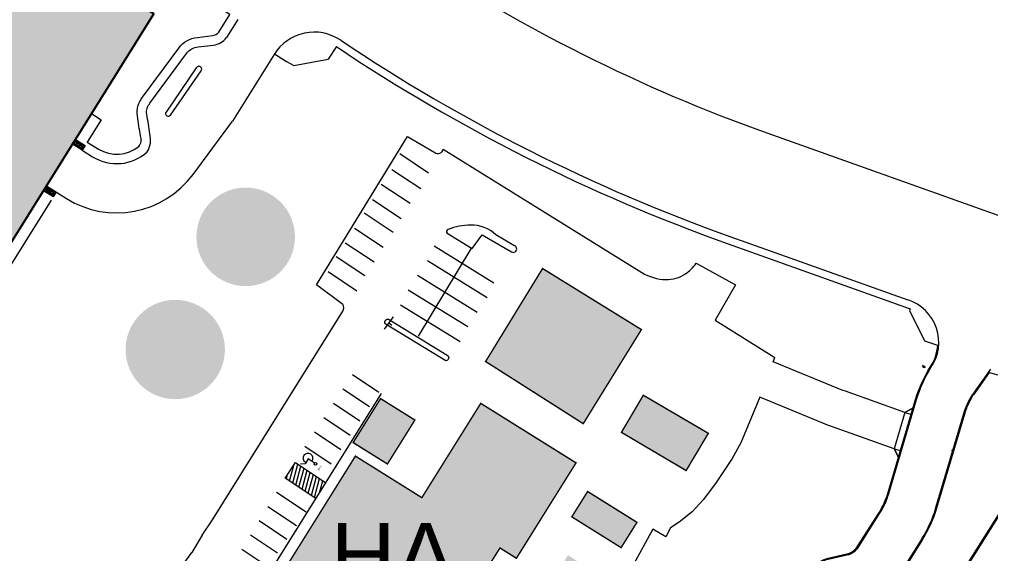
# Model space of a CAD drawing. Header units: feet. Extents: x 6763715 to 6770513, y 1886699 to 1891873.
# Drawn here: x 6765794 to 6766306, y 1890657 to 1890939 of the extents above; entities that cross this region are included whole.
import ezdxf

# ---------------------------------------------------------------- set-up
doc = ezdxf.new("R2010")
doc.units = ezdxf.units.FT
doc.header["$LTSCALE"] = 48
doc.header["$MEASUREMENT"] = 0
doc.linetypes.add('PHANTOM2', pattern=[1.25, 0.625, -0.125, 0.125, -0.125, 0.125, -0.125])
doc.layers.get('0').update_dxf_attribs({"lineweight": 0})
for name, color, linetype in [('C-BLDG', 7, 'Continuous'), ('L-Curb-Back-Prop', 5, 'Continuous'), ('L-Curb-Prop', 5, 'Continuous'), ('L-Lite-Prop', 2, 'Continuous'), ('L-Sign-Reg', 2, 'Continuous')]:
    doc.layers.add(name, color=color, linetype=linetype)
for name, color, linetype, lineweight in [('C-BLDG-HTCH', 253, 'Continuous', 0), ('C-BLDG-IDEN', 7, 'Continuous', 50), ('C-PKNG-STRP', 3, 'Continuous', 0), ('C-PROP', 7, 'PHANTOM2', 0), ('C-ROAD', 5, 'Continuous', 0), ('Crosswalk_Stripping', 3, 'Continuous', 0), ('Handicap signs', 5, 'Continuous', 0), ('L-SITE-WALK', 6, 'Continuous', 0)]:
    doc.layers.add(name, color=color, linetype=linetype, lineweight=lineweight)
doc.layers.get('L-Lite-Prop').off()
doc.styles.add('Campus_Base_Map_NEW$0$Site Plan$0$ARIAL3', font='arial.ttf', dxfattribs={"height": 100})
doc.styles.add('Campus_Base_Map_NEW$0$STANDARD', font='arial.ttf', dxfattribs={"height": 3.8})

# ---------------------------------------------------------------- blocks, each defined once
blk = doc.blocks.new('Campus_Base_Map_NEW$0$HANDI')
at = {"layer": 'Handicap signs', "lineweight": 0}
for p, q in [((0, 0.07912658333467937), (0, 0)), ((0, 0), (0.0625, 0)), ((0.0625, 0), (0.09407491666691688, -0.03864783333240968))]:
    blk.add_line(p, q, dxfattribs=at)
blk.add_circle((0, 0.09412658333409732), 0.015, dxfattribs=at)
blk.add_arc((-0.006249999996119489, -0.006249999999757468), 0.05412658333333333, 90, 0, dxfattribs=at)
blk = doc.blocks.new('Campus_Base_Map_NEW$0$S1')
for points in [[(-0.08333333333333337, 0), (0.08333333333333333, 0)], [(0, 0), (0, -0.04166666666666666)]]:
    blk.add_lwpolyline(points)
blk = doc.blocks.new('Lite1')
blk.add_line((-1.341104507446289e-07, -36.00000005215406), (-9.685754776000977e-08, -12.0000000372529))
blk.add_lwpolyline([(33.99999982863665, -104.0000000968575), (33.99999983608723, -36.00000008195639), (-34.00000017136335, -36.00000008195639), (-34.00000017136335, -104.0000000745058)], close=True)
blk.add_circle((-7.450580596923828e-09, 2.235174179077148e-08), 12)
at = {"layer": 'Defpoints'}
blk.add_circle((-0.01750877499580383, -56.99999728053808), 3, dxfattribs=at)
blk = doc.blocks.new('RegSign')
blk.add_line((-12.00000002980232, -3), (11.99999995529652, -3))
blk.add_circle((-7.450580596923828e-09, 7.450580596923828e-09), 3)

msp = doc.modelspace()

# ---------------------------------------------------------------- hatches: boundary and pattern name
at = {"layer": 'C-BLDG-HTCH'}
for points in [[(6765864.472302266, 1890941.722889546), (6765590.97679227, 1891112.621851855), (6765458.496976286, 1890900.609828219), (6765731.992486278, 1890729.710865909)], [(6766069.503193609, 1890807.440182018), (6766121.635023393, 1890775.216567658), (6766090.956893818, 1890725.58504553), (6766039.449548097, 1890758.38271459)], [(6766111.104689896, 1890721.002468045), (6766145.237040333, 1890700.86211471), (6766156.947309733, 1890720.508829132), (6766122.652935204, 1890740.573562416)]]:
    msp.add_hatch(color=256, dxfattribs=at).paths.add_polyline_path(points)
h = msp.add_hatch(color=256, dxfattribs=at)
edge = h.paths.add_edge_path()
edge.add_arc((6765875.721887812, 1890764.704399419), 26.19912348822431, 0, 360)
edge = h.paths.add_edge_path()
edge.add_arc((6765912.864437526, 1890824.145796525), 25.99999991309883, 0, 360)
h = msp.add_hatch(color=256, dxfattribs=at)
h.paths.add_polyline_path([(6765923.280488579, 1890632.489966301), (6765999.88749993, 1890584.620592766), (6766047.006154512, 1890660.026202647), (6766055.698647493, 1890654.59453019), (6766087.14052384, 1890704.912050562), (6766036.894225651, 1890736.309422341), (6766005.805628832, 1890686.557267363), (6765970.752422669, 1890708.460941582)])
h.paths.add_polyline_path([(6766059.727983911, 1890640.284937322), (6766097.312909873, 1890616.789002614), (6766110.643361259, 1890638.735057497), (6766082.910806195, 1890656.155559261), (6766074.920997147, 1890643.369191958), (6766065.380456062, 1890649.330783682)])
h.paths.add_polyline_path([(6765969.555350887, 1890715.622460931), (6765987.647043603, 1890704.317516627), (6766002.131503494, 1890727.497497922), (6765984.039810778, 1890738.802442226)])
h.paths.add_polyline_path([(6766065.646440115, 1890630.885647992), (6766047.629185129, 1890602.052012723), (6766066.286243245, 1890590.393788911), (6766084.303498229, 1890619.227424179)], flags=17)
h.paths.add_polyline_path([(6766046.676058782, 1890600.526691718), (6766028.658803798, 1890571.69305645), (6766047.315861912, 1890560.034832636), (6766065.333116896, 1890588.868467906)])
h.paths.add_polyline_path([(6766110.928905592, 1890660.17641765), (6766084.921816031, 1890676.434554724), (6766093.276712627, 1890689.799342036), (6766119.28380219, 1890673.541204962)])
at = {"layer": 'Crosswalk_Stripping'}
h = msp.add_hatch(dxfattribs=at)
h.set_pattern_fill('ANSI31', color=256, scale=15, angle=30, style=0)
h.set_pattern_definition([(74.99999999999999, (-8.731149137020111e-11, 0), (-1.811110924292002, 0.4852857095672263), [])])
h.paths.add_polyline_path([(6765939.225685135, 1890705.020744153), (6765933.774800846, 1890696.907348499), (6765949.950902326, 1890686.158842708), (6765955.125477368, 1890694.436275468)])

# ---------------------------------------------------------------- linework, layer by layer
at = {"layer": 'C-BLDG', "const_width": 0.75, "elevation": 1.078313909518014e-09}
msp.add_lwpolyline([(6765864.472302266, 1890941.722889546), (6765590.97679227, 1891112.621851855), (6765458.496976286, 1890900.609828219), (6765731.992486278, 1890729.710865909)], close=True, dxfattribs=at)
at = {"layer": 'C-BLDG', "elevation": 1.157667545448348e-09}
msp.add_lwpolyline([(6765864.472302265, 1890941.722889547), (6765590.97679227, 1891112.621851855), (6765458.496976285, 1890900.609828219), (6765731.992486277, 1890729.710865909)], close=True, dxfattribs=at)
at = {"layer": 'C-BLDG', "const_width": 0.75}
for points in [[(6766069.503193609, 1890807.440182018), (6766121.635023393, 1890775.216567658), (6766090.956893818, 1890725.58504553), (6766039.449548097, 1890758.38271459)], [(6765969.555350887, 1890715.622460931), (6765987.647043603, 1890704.317516627), (6766002.131503494, 1890727.497497922), (6765984.039810778, 1890738.802442226)], [(6765923.280488579, 1890632.489966301), (6765999.88749993, 1890584.620592766), (6766047.006154512, 1890660.026202647), (6766055.698647493, 1890654.59453019), (6766087.14052384, 1890704.912050562), (6766036.894225651, 1890736.309422341), (6766005.805628832, 1890686.557267363), (6765970.752422669, 1890708.460941582)], [(6766110.928905592, 1890660.17641765), (6766084.921816031, 1890676.434554724), (6766093.276712627, 1890689.799342036), (6766119.28380219, 1890673.541204962)]]:
    msp.add_lwpolyline(points, close=True, dxfattribs=at)
msp.add_lwpolyline([(6766111.104689896, 1890721.002468045), (6766145.237040333, 1890700.86211471), (6766156.947309733, 1890720.508829132), (6766122.652935204, 1890740.573562416), (6766111.104689896, 1890721.002468045)], dxfattribs=at)
at = {"layer": 'C-PKNG-STRP'}
for p, q in [((6765826.637130445, 1890869.851478309, 1.078313909518014e-09), (6765821.548841886, 1890873.030993887, 1.078313909518014e-09)), ((6765823.138599677, 1890875.575138171, 1.078313909518014e-09), (6765828.226888234, 1890872.395622594, 1.078313909518014e-09)), ((6765828.226888234, 1890872.395622594, 1.078313909518014e-09), (6765826.637130445, 1890869.851478309, 1.078313909518014e-09)), ((6765811.269471789, 1890845.258083569, 1.078313909518014e-09), (6765806.181183232, 1890848.437599146, 1.078313909518014e-09)), ((6765812.859229583, 1890847.802227851, 1.078313909518014e-09), (6765811.269471789, 1890845.258083569, 1.078313909518014e-09))]:
    msp.add_line(p, q, dxfattribs=at)
for points in [[(6765994.159282323, 1890868.05968364), (6766009.387143214, 1890857.980961806)], [(6765989.964738505, 1890859.659109621), (6766005.192599393, 1890849.580387789)], [(6765984.395818543, 1890851.933020419), (6765999.623679429, 1890841.854298585)], [(6765979.691339058, 1890843.823261427), (6765994.919199949, 1890833.744539593)], [(6765975.466725238, 1890836.781471701), (6765990.694586128, 1890826.702749867)], [(6765970.206439563, 1890828.760112656), (6765985.434300453, 1890818.681390821)], [(6765965.342074415, 1890821.049615305), (6765980.569935307, 1890810.970893472)], [(6766004.045469196, 1890771.70718389), (6766031.7755662, 1890817.786894548)], [(6766012.305435196, 1890819.370018653), (6766043.801654071, 1890799.927036219)], [(6765960.568336623, 1890813.794273461), (6765975.796197513, 1890803.715551627)], [(6766008.852407092, 1890811.590054319), (6766040.348625966, 1890792.147071888)], [(6765956.364883177, 1890805.796302194), (6765971.592744067, 1890795.717580362)], [(6766003.484788507, 1890803.868419932), (6766034.981007382, 1890784.425437499)], [(6765998.618195956, 1890796.25857327), (6766030.114414824, 1890776.815590839)], [(6765994.564604834, 1890788.314268461), (6766026.060823706, 1890768.871286028)], [(6765969.233878196, 1890751.488395608), (6765983.1333235, 1890742.23555498)], [(6765964.207656043, 1890743.938098064), (6765978.107101349, 1890734.685257434)], [(6765959.181433892, 1890736.387800519), (6765973.080879197, 1890727.134959889)], [(6765954.155211741, 1890728.837502973), (6765968.054657044, 1890719.584662344)], [(6765949.128989587, 1890721.287205428), (6765963.028434896, 1890712.034364798)], [(6765944.102767438, 1890713.736907884), (6765958.002212744, 1890704.484067255)], [(6765949.950902328, 1890686.158842709), (6765933.774800843, 1890696.907348498), (6765939.225685135, 1890705.020744153), (6765955.125477363, 1890694.43627547)], [(6765929.175354362, 1890689.412489072), (6765944.718481284, 1890679.065451966)], [(6765924.575907876, 1890681.917629647), (6765939.692003069, 1890671.854866947)], [(6765919.97646139, 1890674.422770222), (6765934.665524853, 1890664.644281928)], [(6765915.377014907, 1890666.927910798), (6765929.63904664, 1890657.433696908)], [(6765910.777568426, 1890659.433051371), (6765924.612568424, 1890650.223111889)]]:
    msp.add_lwpolyline(points, dxfattribs=at)
at = {"layer": 'C-PKNG-STRP', "extrusion": (0, 0, -1)}
for centre, major_axis, ratio, start_param, end_param in [((6765821.917853148, 1890873.095204659, 1.078313909518014e-09), (-0.03500178570422145, 0.03500178570422145), 0.9999999859520626, 0.5585053682837853, 6.841690675463371), ((6765822.138652841, 1890873.448558032, 1.078313909518014e-09), (-0.03500178597677491, 0.03500178597677489), 0.9999999876526626, 0.5585053675195407, 6.841690674699127), ((6765822.271206518, 1890872.874404967, 1.078313909518014e-09), (0.03500178607568039, 0.03500178607568039), 0.9999999647269208, -1.01229098067583, 5.270894326503757), ((6765822.359452534, 1890873.801911406, 1.078313909518014e-09), (-0.0350017858486034, 0.0350017858486034), 0.9999999907440102, 0.5585053844626789, 6.841690691642265), ((6765822.492006213, 1890873.22775834, 1.078313909518014e-09), (-0.03500178597677491, 0.03500178597677489), 0.9999999876526626, 0.5585053675195407, 6.841690674699127), ((6765822.580252226, 1890874.155264779, 1.078313909518014e-09), (0.03500178597060854, 0.03500178597060855), 0.9999999696726266, -1.012290978453244, 5.270894328726342), ((6765822.624559889, 1890872.653605276, 1.078313909518014e-09), (-0.03500178590873816, 0.03500178590873816), 0.9999999925983686, 0.5585053652969553, 6.841690672476542), ((6765822.712805906, 1890873.581111713, 1.078313909518014e-09), (0.03500178597060854, 0.03500178597060855), 0.9999999696726266, -1.012290978453244, 5.270894328726342), ((6765822.80105192, 1890874.508618151, 1.078313909518014e-09), (-0.03500178583798199, 0.03500178583798198), 0.9999999910001878, 0.5585053649570819, 6.841690672136668), ((6765822.845359583, 1890873.006958648, 1.078313909518014e-09), (-0.03500178577225816, 0.03500178577225816), 0.9999999810063562, 0.5585053705063708, 6.841690677685957), ((6765822.9336056, 1890873.934465085, 1.078313909518014e-09), (-0.03500178597677491, 0.03500178597677489), 0.9999999876526626, 0.5585053675195407, 6.841690674699127), ((6765822.977913262, 1890872.432805581, 1.078313909518014e-09), (-0.03500178590873816, 0.03500178590873816), 0.9999999925983686, 0.5585053652969553, 6.841690672476542), ((6765823.021851614, 1890874.861971524, 1.078313909518014e-09), (0.03500178607568039, 0.03500178607568039), 0.9999999647269208, -1.01229098067583, 5.270894326503757), ((6765823.066159279, 1890873.360312021, 1.078313909518014e-09), (0.03500178597060854, 0.03500178597060855), 0.9999999696726266, -1.012290978453244, 5.270894328726342), ((6765823.15440529, 1890874.287818459, 1.078313909518014e-09), (-0.03500178563346525, 0.03500178563346525), 0.9999999843538815, 0.5585053679439121, 6.841690675123498), ((6765823.198712954, 1890872.786158955, 1.078313909518014e-09), (0.03500178597060854, 0.03500178597060855), 0.9999999696726266, -1.012290978453244, 5.270894328726342), ((6765823.242651306, 1890875.215324897, 1.078313909518014e-09), (-0.03500178597677491, 0.03500178597677489), 0.9999999876526626, 0.5585053675195407, 6.841690674699127), ((6765823.28695897, 1890873.713665393, 1.078313909518014e-09), (-0.03500178597677491, 0.03500178597677489), 0.9999999876526626, 0.5585053675195407, 6.841690674699127), ((6765823.331266636, 1890872.212005888, 1.078313909518014e-09), (-0.03500178570422145, 0.03500178570422145), 0.9999999859520626, 0.5585053682837853, 6.841690675463371), ((6765823.375204986, 1890874.64117183, 1.078313909518014e-09), (-0.03500178590873816, 0.03500178590873816), 0.9999999925983686, 0.5585053652969553, 6.841690672476542), ((6765823.41951265, 1890873.139512326, 1.078313909518014e-09), (-0.03500178597677491, 0.03500178597677489), 0.9999999876526626, 0.5585053675195407, 6.841690674699127), ((6765823.507758666, 1890874.067018765, 1.078313909518014e-09), (0.03500178594898498, 0.03500178594898498), 0.9999999663251012, -1.012290981015703, 5.270894326163884), ((6765823.55206633, 1890872.56535926, 1.078313909518014e-09), (-0.03500178597677491, 0.03500178597677489), 0.9999999876526626, 0.5585053675195407, 6.841690674699127), ((6765823.596004678, 1890874.994525204, 1.078313909518014e-09), (-0.0350017858486034, 0.0350017858486034), 0.9999999907440102, 0.5585053844626789, 6.841690691642265), ((6765823.640312345, 1890873.4928657, 1.078313909518014e-09), (-0.03500178577225816, 0.03500178577225816), 0.9999999810063562, 0.5585053705063708, 6.841690677685957), ((6765823.684620009, 1890871.991206195, 1.078313909518014e-09), (0.03500178607568039, 0.03500178607568039), 0.9999999647269208, -1.01229098067583, 5.270894326503757), ((6765823.728558356, 1890874.420372138, 1.078313909518014e-09), (-0.03500178590873816, 0.03500178590873816), 0.9999999925983686, 0.5585053652969553, 6.841690672476542), ((6765823.77286602, 1890872.918712634, 1.078313909518014e-09), (-0.03500178577225816, 0.03500178577225816), 0.9999999810063562, 0.5585053705063708, 6.841690677685957), ((6765823.861112036, 1890873.846219073, 1.078313909518014e-09), (-0.03500178583798199, 0.03500178583798198), 0.9999999910001878, 0.5585053649570819, 6.841690672136668), ((6765823.9054197, 1890872.344559569, 1.078313909518014e-09), (-0.03500178597677491, 0.03500178597677489), 0.9999999876526626, 0.5585053675195407, 6.841690674699127), ((6765823.949358051, 1890874.77372551, 1.078313909518014e-09), (0.03500178597060854, 0.03500178597060855), 0.9999999696726266, -1.012290978453244, 5.270894328726342), ((6765823.993665716, 1890873.272066007, 1.078313909518014e-09), (0.03500178597060854, 0.03500178597060855), 0.9999999696726266, -1.012290978453244, 5.270894328726342), ((6765824.03797338, 1890871.770406503, 1.078313909518014e-09), (-0.03500178590873816, 0.03500178590873816), 0.9999999925983686, 0.5585053652969553, 6.841690672476542), ((6765824.081911732, 1890874.199572445, 1.078313909518014e-09), (-0.03500178570422145, 0.03500178570422145), 0.9999999859520626, 0.5585053682837853, 6.841690675463371), ((6765824.126219396, 1890872.697912941, 1.078313909518014e-09), (0.03500178597060854, 0.03500178597060855), 0.9999999696726266, -1.012290978453244, 5.270894328726342), ((6765824.214465408, 1890873.625419379, 1.078313909518014e-09), (-0.03500178583798199, 0.03500178583798198), 0.9999999910001878, 0.5585053649570819, 6.841690672136668), ((6765824.258773074, 1890872.123759875, 1.078313909518014e-09), (-0.03500178577225816, 0.03500178577225816), 0.9999999810063562, 0.5585053705063708, 6.841690677685957), ((6765824.302711423, 1890874.552925818, 1.078313909518014e-09), (0.03500178597060854, 0.03500178597060855), 0.9999999696726266, -1.012290978453244, 5.270894328726342), ((6765824.347019086, 1890873.051266313, 1.078313909518014e-09), (-0.03500178597677491, 0.03500178597677489), 0.9999999876526626, 0.5585053675195407, 6.841690674699127), ((6765824.391326752, 1890871.54960681, 1.078313909518014e-09), (-0.03500178590873816, 0.03500178590873816), 0.9999999925983686, 0.5585053652969553, 6.841690672476542), ((6765824.4352651, 1890873.978772753, 1.078313909518014e-09), (0.03500178607568039, 0.03500178607568039), 0.9999999647269208, -1.01229098067583, 5.270894326503757), ((6765824.479572766, 1890872.477113248, 1.078313909518014e-09), (-0.03500178597677491, 0.03500178597677489), 0.9999999876526626, 0.5585053675195407, 6.841690674699127), ((6765824.567818781, 1890873.404619687, 1.078313909518014e-09), (-0.03500178563346525, 0.03500178563346525), 0.9999999843538815, 0.5585053679439121, 6.841690675123498), ((6765824.612126445, 1890871.902960182, 1.078313909518014e-09), (0.03500178597060854, 0.03500178597060855), 0.9999999696726266, -1.012290978453244, 5.270894328726342), ((6765824.656064793, 1890874.332126125, 1.078313909518014e-09), (-0.03500178597677491, 0.03500178597677489), 0.9999999876526626, 0.5585053675195407, 6.841690674699127), ((6765824.700372458, 1890872.83046662, 1.078313909518014e-09), (-0.03500178597677491, 0.03500178597677489), 0.9999999876526626, 0.5585053675195407, 6.841690674699127), ((6765824.744680123, 1890871.328807117, 1.078313909518014e-09), (-0.03500178570422145, 0.03500178570422145), 0.9999999859520626, 0.5585053682837853, 6.841690675463371), ((6765824.788618473, 1890873.757973059, 1.078313909518014e-09), (-0.03500178590873816, 0.03500178590873816), 0.9999999925983686, 0.5585053652969553, 6.841690672476542), ((6765824.832926137, 1890872.256313555, 1.078313909518014e-09), (-0.03500178597677491, 0.03500178597677489), 0.9999999876526626, 0.5585053675195407, 6.841690674699127), ((6765824.921172151, 1890873.183819994, 1.078313909518014e-09), (0.03500178594898498, 0.03500178594898498), 0.9999999663251012, -1.012290981015703, 5.270894326163884), ((6765824.965479815, 1890871.68216049, 1.078313909518014e-09), (-0.03500178597677491, 0.03500178597677489), 0.9999999876526626, 0.5585053675195407, 6.841690674699127), ((6765825.009418167, 1890874.111326431, 1.078313909518014e-09), (-0.03500178577225816, 0.03500178577225816), 0.9999999810063562, 0.5585053705063708, 6.841690677685957), ((6765825.053725832, 1890872.609666928, 1.078313909518014e-09), (0.03500178597060854, 0.03500178597060855), 0.9999999696726266, -1.012290978453244, 5.270894328726342), ((6765825.098033496, 1890871.108007424, 1.078313909518014e-09), (0.03500178607568039, 0.03500178607568039), 0.9999999647269208, -1.01229098067583, 5.270894326503757), ((6765825.141971845, 1890873.537173366, 1.078313909518014e-09), (-0.03500178590873816, 0.03500178590873816), 0.9999999925983686, 0.5585053652969553, 6.841690672476542), ((6765825.186279511, 1890872.035513862, 1.078313909518014e-09), (-0.03500178577225816, 0.03500178577225816), 0.9999999810063562, 0.5585053705063708, 6.841690677685957), ((6765825.274525524, 1890872.963020302, 1.078313909518014e-09), (-0.03500178583798199, 0.03500178583798198), 0.9999999910001878, 0.5585053649570819, 6.841690672136668), ((6765825.318833189, 1890871.461360796, 1.078313909518014e-09), (-0.03500178597677491, 0.03500178597677489), 0.9999999876526626, 0.5585053675195407, 6.841690674699127), ((6765825.362771541, 1890873.890526738, 1.078313909518014e-09), (0.03500178597060854, 0.03500178597060855), 0.9999999696726266, -1.012290978453244, 5.270894328726342), ((6765825.407079203, 1890872.388867236, 1.078313909518014e-09), (0.03500178597060854, 0.03500178597060855), 0.9999999696726266, -1.012290978453244, 5.270894328726342), ((6765825.451386869, 1890870.887207731, 1.078313909518014e-09), (-0.03500178590873816, 0.03500178590873816), 0.9999999925983686, 0.5585053652969553, 6.841690672476542), ((6765825.495325219, 1890873.316373673, 1.078313909518014e-09), (-0.03500178570422145, 0.03500178570422145), 0.9999999859520626, 0.5585053682837853, 6.841690675463371), ((6765825.539632881, 1890871.81471417, 1.078313909518014e-09), (0.03500178597060854, 0.03500178597060855), 0.9999999696726266, -1.012290978453244, 5.270894328726342), ((6765825.627878897, 1890872.742220609, 1.078313909518014e-09), (-0.03500178583798199, 0.03500178583798198), 0.9999999910001878, 0.5585053649570819, 6.841690672136668), ((6765825.672186561, 1890871.240561104, 1.078313909518014e-09), (-0.03500178577225816, 0.03500178577225816), 0.9999999810063562, 0.5585053705063708, 6.841690677685957), ((6765825.716124911, 1890873.669727045, 1.078313909518014e-09), (0.03500178597060854, 0.03500178597060855), 0.9999999696726266, -1.012290978453244, 5.270894328726342), ((6765825.760432575, 1890872.168067542, 1.078313909518014e-09), (-0.03500178597677491, 0.03500178597677489), 0.9999999876526626, 0.5585053675195407, 6.841690674699127), ((6765825.804740239, 1890870.666408038, 1.078313909518014e-09), (-0.03500178590873816, 0.03500178590873816), 0.9999999925983686, 0.5585053652969553, 6.841690672476542), ((6765825.84867859, 1890873.095573981, 1.078313909518014e-09), (0.03500178607568039, 0.03500178607568039), 0.9999999647269208, -1.01229098067583, 5.270894326503757), ((6765825.892986254, 1890871.593914477, 1.078313909518014e-09), (-0.03500178597677491, 0.03500178597677489), 0.9999999876526626, 0.5585053675195407, 6.841690674699127), ((6765825.981232271, 1890872.521420915, 1.078313909518014e-09), (-0.03500178563346525, 0.03500178563346525), 0.9999999843538815, 0.5585053679439121, 6.841690675123498), ((6765826.025539935, 1890871.019761411, 1.078313909518014e-09), (0.03500178597060854, 0.03500178597060855), 0.9999999696726266, -1.012290978453244, 5.270894328726342), ((6765826.069478283, 1890873.448927353, 1.078313909518014e-09), (-0.03500178597677491, 0.03500178597677489), 0.9999999876526626, 0.5585053675195407, 6.841690674699127), ((6765826.113785947, 1890871.947267849, 1.078313909518014e-09), (-0.03500178577225816, 0.03500178577225816), 0.9999999810063562, 0.5585053705063708, 6.841690677685957), ((6765826.202031964, 1890872.874774287, 1.078313909518014e-09), (-0.03500178590873816, 0.03500178590873816), 0.9999999925983686, 0.5585053652969553, 6.841690672476542), ((6765826.246339628, 1890871.373114784, 1.078313909518014e-09), (-0.03500178597677491, 0.03500178597677489), 0.9999999876526626, 0.5585053675195407, 6.841690674699127), ((6765826.334585641, 1890872.300621221, 1.078313909518014e-09), (0.03500178594898498, 0.03500178594898498), 0.9999999663251012, -1.012290981015703, 5.270894326163884), ((6765826.378893303, 1890870.798961718, 1.078313909518014e-09), (-0.03500178597677491, 0.03500178597677489), 0.9999999876526626, 0.5585053675195407, 6.841690674699127), ((6765826.422831656, 1890873.22812766, 1.078313909518014e-09), (-0.03500178577225816, 0.03500178577225816), 0.9999999810063562, 0.5585053705063708, 6.841690677685957), ((6765826.46713932, 1890871.726468156, 1.078313909518014e-09), (0.03500178597060854, 0.03500178597060855), 0.9999999696726266, -1.012290978453244, 5.270894328726342), ((6765826.555385333, 1890872.653974595, 1.078313909518014e-09), (-0.03500178590873816, 0.03500178590873816), 0.9999999925983686, 0.5585053652969553, 6.841690672476542), ((6765826.599692998, 1890871.152315092, 1.078313909518014e-09), (-0.03500178577225816, 0.03500178577225816), 0.9999999810063562, 0.5585053705063708, 6.841690677685957), ((6765826.687939014, 1890872.07982153, 1.078313909518014e-09), (-0.03500178583798199, 0.03500178583798198), 0.9999999910001878, 0.5585053649570819, 6.841690672136668), ((6765826.776185028, 1890873.007327968, 1.078313909518014e-09), (0.03500178597060854, 0.03500178597060855), 0.9999999696726266, -1.012290978453244, 5.270894328726342), ((6765826.820492692, 1890871.505668464, 1.078313909518014e-09), (0.03500178597060854, 0.03500178597060855), 0.9999999696726266, -1.012290978453244, 5.270894328726342), ((6765826.908738706, 1890872.433174902, 1.078313909518014e-09), (-0.03500178570422145, 0.03500178570422145), 0.9999999859520626, 0.5585053682837853, 6.841690675463371), ((6765826.953046371, 1890870.931515398, 1.078313909518014e-09), (0.03500178597060854, 0.03500178597060855), 0.9999999696726266, -1.012290978453244, 5.270894328726342), ((6765827.041292385, 1890871.859021835, 1.078313909518014e-09), (-0.03500178583798199, 0.03500178583798198), 0.9999999910001878, 0.5585053649570819, 6.841690672136668), ((6765827.1295384, 1890872.786528274, 1.078313909518014e-09), (-0.03500178597677491, 0.03500178597677489), 0.9999999876526626, 0.5585053675195407, 6.841690674699127), ((6765827.173846064, 1890871.28486877, 1.078313909518014e-09), (-0.03500178597677491, 0.03500178597677489), 0.9999999876526626, 0.5585053675195407, 6.841690674699127), ((6765827.262092078, 1890872.21237521, 1.078313909518014e-09), (0.03500178607568039, 0.03500178607568039), 0.9999999647269208, -1.01229098067583, 5.270894326503757), ((6765827.394645759, 1890871.638222143, 1.078313909518014e-09), (-0.03500178563346525, 0.03500178563346525), 0.9999999843538815, 0.5585053679439121, 6.841690675123498), ((6765827.48289177, 1890872.565728581, 1.078313909518014e-09), (-0.03500178597677491, 0.03500178597677489), 0.9999999876526626, 0.5585053675195407, 6.841690674699127), ((6765827.61544545, 1890871.991575517, 1.078313909518014e-09), (-0.03500178590873816, 0.03500178590873816), 0.9999999925983686, 0.5585053652969553, 6.841690672476542), ((6765827.836245146, 1890872.344928889, 1.078313909518014e-09), (-0.03500178577225816, 0.03500178577225816), 0.9999999810063562, 0.5585053705063708, 6.841690677685957), ((6765826.158093611, 1890870.445608346, 1.078313909518014e-09), (-0.03500178570422145, 0.03500178570422145), 0.9999999859520626, 0.5585053682837853, 6.841690675463371), ((6765826.511446984, 1890870.224808651, 1.078313909518014e-09), (0.03500178607568039, 0.03500178607568039), 0.9999999647269208, -1.01229098067583, 5.270894326503757), ((6765826.732246676, 1890870.578162025, 1.078313909518014e-09), (-0.03500178597677491, 0.03500178597677489), 0.9999999876526626, 0.5585053675195407, 6.841690674699127), ((6765807.65419296, 1890850.268576782, 1.078313909518014e-09), (-0.03500178570422145, 0.03500178570422145), 0.9999999859520626, 0.5585053682837853, 6.841690675463371), ((6765807.874992654, 1890850.621930155, 1.078313909518014e-09), (-0.03500178584711491, 0.03500178584711491), 0.999999995061427, 0.5585053641900639, 6.84169067136965), ((6765808.228346024, 1890850.401130461, 1.078313909518014e-09), (-0.03500178584711491, 0.03500178584711491), 0.999999995061427, 0.5585053641900639, 6.84169067136965), ((6765808.581699396, 1890850.180330769, 1.078313909518014e-09), (-0.03500178564259818, 0.03500178564259818), 0.999999988415121, 0.5585053671768941, 6.841690674356481), ((6765806.550194492, 1890848.501809919, 1.078313909518014e-09), (-0.03500178570422145, 0.03500178570422145), 0.9999999859520626, 0.5585053682837853, 6.841690675463371), ((6765806.770994187, 1890848.855163292, 1.078313909518014e-09), (0.03500178610026855, 0.03500178610026855), 0.999999962263862, -1.012290981782721, 5.270894325396865), ((6765806.903547864, 1890848.281010225, 1.078313909518014e-09), (0.03500178607568039, 0.03500178607568039), 0.9999999647269208, -1.01229098067583, 5.270894326503757), ((6765806.991793879, 1890849.208516664, 1.078313909518014e-09), (-0.03500178597677491, 0.03500178597677489), 0.9999999876526626, 0.5585053675195407, 6.841690674699127), ((6765807.124347558, 1890848.634363597, 1.078313909518014e-09), (-0.03500178584711491, 0.03500178584711491), 0.999999995061427, 0.5585053641900639, 6.84169067136965), ((6765807.212593572, 1890849.561870037, 1.078313909518014e-09), (0.03500178597060854, 0.03500178597060855), 0.9999999696726266, -1.012290978453244, 5.270894328726342), ((6765807.256901236, 1890848.060210532, 1.078313909518014e-09), (-0.03500178590873816, 0.03500178590873816), 0.9999999925983686, 0.5585053652969553, 6.841690672476542), ((6765807.345147253, 1890848.987716971, 1.078313909518014e-09), (-0.03500178577225816, 0.03500178577225816), 0.9999999810063562, 0.5585053705063708, 6.841690677685957), ((6765807.433393264, 1890849.91522341, 1.078313909518014e-09), (-0.03500178583798199, 0.03500178583798198), 0.9999999910001878, 0.5585053649570819, 6.841690672136668), ((6765807.47770093, 1890848.413563906, 1.078313909518014e-09), (-0.03500178571894346, 0.03500178571894345), 0.9999999981527751, 0.558505381133202, 6.841690688312788), ((6765807.565946944, 1890849.341070344, 1.078313909518014e-09), (-0.03500178597677491, 0.03500178597677489), 0.9999999876526626, 0.5585053675195407, 6.841690674699127), ((6765807.610254608, 1890847.83941084, 1.078313909518014e-09), (-0.03500178590873816, 0.03500178590873816), 0.9999999925983686, 0.5585053652969553, 6.841690672476542), ((6765807.698500624, 1890848.766917278, 1.078313909518014e-09), (0.03500178597060854, 0.03500178597060855), 0.9999999696726266, -1.012290978453244, 5.270894328726342), ((6765807.78674664, 1890849.694423716, 1.078313909518014e-09), (-0.03500178563346525, 0.03500178563346525), 0.9999999843538815, 0.5585053679439121, 6.841690675123498), ((6765807.831054304, 1890848.192764212, 1.078313909518014e-09), (0.03500178610026855, 0.03500178610026855), 0.999999962263862, -1.012290981782721, 5.270894325396865), ((6765807.919300315, 1890849.120270651, 1.078313909518014e-09), (-0.03500178597677491, 0.03500178597677489), 0.9999999876526626, 0.5585053675195407, 6.841690674699127), ((6765807.963607982, 1890847.618611147, 1.078313909518014e-09), (-0.03500178570422145, 0.03500178570422145), 0.9999999859520626, 0.5585053682837853, 6.841690675463371), ((6765808.007546332, 1890850.047777089, 1.078313909518014e-09), (0.03500178607568039, 0.03500178607568039), 0.9999999647269208, -1.01229098067583, 5.270894326503757), ((6765808.051853994, 1890848.546117586, 1.078313909518014e-09), (-0.03500178597677491, 0.03500178597677489), 0.9999999876526626, 0.5585053675195407, 6.841690674699127), ((6765808.14010001, 1890849.473624024, 1.078313909518014e-09), (0.03500178594898498, 0.03500178594898498), 0.9999999663251012, -1.012290981015703, 5.270894326163884), ((6765808.184407675, 1890847.971964519, 1.078313909518014e-09), (0.03500178610026855, 0.03500178610026855), 0.999999962263862, -1.012290981782721, 5.270894325396865), ((6765808.272653689, 1890848.899470958, 1.078313909518014e-09), (-0.03500178577225816, 0.03500178577225816), 0.9999999810063562, 0.5585053705063708, 6.841690677685957), ((6765808.316961353, 1890847.397811454, 1.078313909518014e-09), (0.03500178607568039, 0.03500178607568039), 0.9999999647269208, -1.01229098067583, 5.270894326503757), ((6765808.360899702, 1890849.826977396, 1.078313909518014e-09), (-0.03500178590873816, 0.03500178590873816), 0.9999999925983686, 0.5585053652969553, 6.841690672476542), ((6765808.405207367, 1890848.325317893, 1.078313909518014e-09), (-0.03500178597677491, 0.03500178597677489), 0.9999999876526626, 0.5585053675195407, 6.841690674699127), ((6765808.493453383, 1890849.252824331, 1.078313909518014e-09), (-0.03500178583798199, 0.03500178583798198), 0.9999999910001878, 0.5585053649570819, 6.841690672136668), ((6765808.537761047, 1890847.751164827, 1.078313909518014e-09), (-0.03500178584711491, 0.03500178584711491), 0.999999995061427, 0.5585053641900639, 6.84169067136965), ((6765808.62600706, 1890848.678671265, 1.078313909518014e-09), (0.03500178597060854, 0.03500178597060855), 0.9999999696726266, -1.012290978453244, 5.270894328726342), ((6765808.670314724, 1890847.17701176, 1.078313909518014e-09), (-0.03500178590873816, 0.03500178590873816), 0.9999999925983686, 0.5585053652969553, 6.841690672476542), ((6765808.714253076, 1890849.606177704, 1.078313909518014e-09), (-0.03500178590873816, 0.03500178590873816), 0.9999999925983686, 0.5585053652969553, 6.841690672476542), ((6765808.758560739, 1890848.1045182, 1.078313909518014e-09), (-0.03500178577225816, 0.03500178577225816), 0.9999999810063562, 0.5585053705063708, 6.841690677685957), ((6765808.846806753, 1890849.032024638, 1.078313909518014e-09), (-0.03500178583798199, 0.03500178583798198), 0.9999999910001878, 0.5585053649570819, 6.841690672136668), ((6765808.891114418, 1890847.530365134, 1.078313909518014e-09), (-0.03500178564259818, 0.03500178564259818), 0.999999988415121, 0.5585053671768941, 6.841690674356481), ((6765808.935052769, 1890849.959531076, 1.078313909518014e-09), (0.03500178610026855, 0.03500178610026855), 0.999999962263862, -1.012290981782721, 5.270894325396865), ((6765808.979360432, 1890848.457871572, 1.078313909518014e-09), (-0.03500178597677491, 0.03500178597677489), 0.9999999876526626, 0.5585053675195407, 6.841690674699127), ((6765809.023668097, 1890846.956212068, 1.078313909518014e-09), (-0.03500178590873816, 0.03500178590873816), 0.9999999925983686, 0.5585053652969553, 6.841690672476542), ((6765809.067606447, 1890849.385378011, 1.078313909518014e-09), (0.03500178607568039, 0.03500178607568039), 0.9999999647269208, -1.01229098067583, 5.270894326503757), ((6765809.111914111, 1890847.883718507, 1.078313909518014e-09), (0.03500178597060854, 0.03500178597060855), 0.9999999696726266, -1.012290978453244, 5.270894328726342), ((6765809.200160125, 1890848.811224945, 1.078313909518014e-09), (-0.03500178563346525, 0.03500178563346525), 0.9999999843538815, 0.5585053679439121, 6.841690675123498), ((6765809.244467789, 1890847.309565441, 1.078313909518014e-09), (0.03500178610026855, 0.03500178610026855), 0.999999962263862, -1.012290981782721, 5.270894325396865), ((6765809.288406141, 1890849.738731383, 1.078313909518014e-09), (-0.03500178584711491, 0.03500178584711491), 0.999999995061427, 0.5585053641900639, 6.84169067136965), ((6765809.332713805, 1890848.23707188, 1.078313909518014e-09), (-0.03500178597677491, 0.03500178597677489), 0.9999999876526626, 0.5585053675195407, 6.841690674699127), ((6765809.377021469, 1890846.735412375, 1.078313909518014e-09), (-0.03500178570422145, 0.03500178570422145), 0.9999999859520626, 0.5585053682837853, 6.841690675463371), ((6765809.420959819, 1890849.164578317, 1.078313909518014e-09), (0.03500178607568039, 0.03500178607568039), 0.9999999647269208, -1.01229098067583, 5.270894326503757), ((6765809.465267483, 1890847.662918814, 1.078313909518014e-09), (-0.03500178597677491, 0.03500178597677489), 0.9999999876526626, 0.5585053675195407, 6.841690674699127), ((6765809.553513498, 1890848.590425252, 1.078313909518014e-09), (0.03500178594898498, 0.03500178594898498), 0.9999999663251012, -1.012290981015703, 5.270894326163884), ((6765809.597821159, 1890847.088765748, 1.078313909518014e-09), (0.03500178610026855, 0.03500178610026855), 0.999999962263862, -1.012290981782721, 5.270894325396865), ((6765809.641759513, 1890849.51793169, 1.078313909518014e-09), (-0.03500178584711491, 0.03500178584711491), 0.999999995061427, 0.5585053641900639, 6.84169067136965), ((6765809.686067179, 1890848.016272186, 1.078313909518014e-09), (-0.03500178577225816, 0.03500178577225816), 0.9999999810063562, 0.5585053705063708, 6.841690677685957), ((6765809.730374841, 1890846.514612682, 1.078313909518014e-09), (0.03500178607568039, 0.03500178607568039), 0.9999999647269208, -1.01229098067583, 5.270894326503757), ((6765809.774313191, 1890848.943778625, 1.078313909518014e-09), (-0.03500178590873816, 0.03500178590873816), 0.9999999925983686, 0.5585053652969553, 6.841690672476542), ((6765809.818620855, 1890847.44211912, 1.078313909518014e-09), (-0.03500178597677491, 0.03500178597677489), 0.9999999876526626, 0.5585053675195407, 6.841690674699127), ((6765809.906866871, 1890848.36962556, 1.078313909518014e-09), (-0.03500178583798199, 0.03500178583798198), 0.9999999910001878, 0.5585053649570819, 6.841690672136668), ((6765809.951174535, 1890846.867966055, 1.078313909518014e-09), (-0.03500178584711491, 0.03500178584711491), 0.999999995061427, 0.5585053641900639, 6.84169067136965), ((6765809.995112883, 1890849.297131997, 1.078313909518014e-09), (-0.03500178564259818, 0.03500178564259818), 0.999999988415121, 0.5585053671768941, 6.841690674356481), ((6765810.039420547, 1890847.795472493, 1.078313909518014e-09), (0.03500178597060854, 0.03500178597060855), 0.9999999696726266, -1.012290978453244, 5.270894328726342), ((6765810.083728211, 1890846.293812989, 1.078313909518014e-09), (-0.03500178590873816, 0.03500178590873816), 0.9999999925983686, 0.5585053652969553, 6.841690672476542), ((6765810.127666564, 1890848.722978932, 1.078313909518014e-09), (-0.03500178570422145, 0.03500178570422145), 0.9999999859520626, 0.5585053682837853, 6.841690675463371), ((6765810.171974228, 1890847.221319428, 1.078313909518014e-09), (-0.03500178577225816, 0.03500178577225816), 0.9999999810063562, 0.5585053705063708, 6.841690677685957), ((6765810.260220242, 1890848.148825866, 1.078313909518014e-09), (-0.03500178583798199, 0.03500178583798198), 0.9999999910001878, 0.5585053649570819, 6.841690672136668), ((6765810.304527907, 1890846.647166362, 1.078313909518014e-09), (-0.03500178564259818, 0.03500178564259818), 0.999999988415121, 0.5585053671768941, 6.841690674356481), ((6765810.348466258, 1890849.076332305, 1.078313909518014e-09), (0.03500178610026855, 0.03500178610026855), 0.999999962263862, -1.012290981782721, 5.270894325396865), ((6765810.392773923, 1890847.574672801, 1.078313909518014e-09), (-0.03500178597677491, 0.03500178597677489), 0.9999999876526626, 0.5585053675195407, 6.841690674699127), ((6765810.437081587, 1890846.073013297, 1.078313909518014e-09), (-0.03500178590873816, 0.03500178590873816), 0.9999999925983686, 0.5585053652969553, 6.841690672476542), ((6765810.481019935, 1890848.502179239, 1.078313909518014e-09), (0.03500178607568039, 0.03500178607568039), 0.9999999647269208, -1.01229098067583, 5.270894326503757), ((6765810.525327601, 1890847.000519734, 1.078313909518014e-09), (0.03500178597060854, 0.03500178597060855), 0.9999999696726266, -1.012290978453244, 5.270894328726342), ((6765810.613573613, 1890847.928026174, 1.078313909518014e-09), (-0.03500178563346525, 0.03500178563346525), 0.9999999843538815, 0.5585053679439121, 6.841690675123498), ((6765810.657881279, 1890846.426366669, 1.078313909518014e-09), (0.03500178610026855, 0.03500178610026855), 0.999999962263862, -1.012290981782721, 5.270894325396865), ((6765810.701819628, 1890848.855532612, 1.078313909518014e-09), (-0.03500178584711491, 0.03500178584711491), 0.999999995061427, 0.5585053641900639, 6.84169067136965), ((6765810.746127293, 1890847.353873107, 1.078313909518014e-09), (-0.03500178597677491, 0.03500178597677489), 0.9999999876526626, 0.5585053675195407, 6.841690674699127), ((6765810.790434957, 1890845.852213604, 1.078313909518014e-09), (-0.03500178570422145, 0.03500178570422145), 0.9999999859520626, 0.5585053682837853, 6.841690675463371), ((6765810.834373307, 1890848.281379546, 1.078313909518014e-09), (0.03500178607568039, 0.03500178607568039), 0.9999999647269208, -1.01229098067583, 5.270894326503757), ((6765810.878680971, 1890846.779720042, 1.078313909518014e-09), (-0.03500178597677491, 0.03500178597677489), 0.9999999876526626, 0.5585053675195407, 6.841690674699127), ((6765810.966926986, 1890847.70722648, 1.078313909518014e-09), (0.03500178594898498, 0.03500178594898498), 0.9999999663251012, -1.012290981015703, 5.270894326163884), ((6765811.01123465, 1890846.205566977, 1.078313909518014e-09), (-0.03500178584711491, 0.03500178584711491), 0.999999995061427, 0.5585053641900639, 6.84169067136965), ((6765811.055173, 1890848.634732917, 1.078313909518014e-09), (-0.03500178584711491, 0.03500178584711491), 0.999999995061427, 0.5585053641900639, 6.84169067136965), ((6765811.099480666, 1890847.133073414, 1.078313909518014e-09), (-0.03500178577225816, 0.03500178577225816), 0.9999999810063562, 0.5585053705063708, 6.841690677685957), ((6765811.14378833, 1890845.631413911, 1.078313909518014e-09), (0.03500178607568039, 0.03500178607568039), 0.9999999647269208, -1.01229098067583, 5.270894326503757), ((6765811.187726678, 1890848.060579852, 1.078313909518014e-09), (-0.03500178590873816, 0.03500178590873816), 0.9999999925983686, 0.5585053652969553, 6.841690672476542), ((6765811.232034342, 1890846.558920349, 1.078313909518014e-09), (-0.03500178577225816, 0.03500178577225816), 0.9999999810063562, 0.5585053705063708, 6.841690677685957), ((6765811.320280358, 1890847.486426788, 1.078313909518014e-09), (-0.03500178583798199, 0.03500178583798198), 0.9999999910001878, 0.5585053649570819, 6.841690672136668), ((6765811.364588023, 1890845.984767283, 1.078313909518014e-09), (-0.03500178584711491, 0.03500178584711491), 0.999999995061427, 0.5585053641900639, 6.84169067136965), ((6765811.408526373, 1890848.413933226, 1.078313909518014e-09), (-0.03500178564259818, 0.03500178564259818), 0.999999988415121, 0.5585053671768941, 6.841690674356481), ((6765811.452834038, 1890846.912273722, 1.078313909518014e-09), (0.03500178597060854, 0.03500178597060855), 0.9999999696726266, -1.012290978453244, 5.270894328726342), ((6765811.541080054, 1890847.83978016, 1.078313909518014e-09), (-0.03500178570422145, 0.03500178570422145), 0.9999999859520626, 0.5585053682837853, 6.841690675463371), ((6765811.585387716, 1890846.338120657, 1.078313909518014e-09), (0.03500178597060854, 0.03500178597060855), 0.9999999696726266, -1.012290978453244, 5.270894328726342), ((6765811.673633729, 1890847.265627094, 1.078313909518014e-09), (-0.03500178583798199, 0.03500178583798198), 0.9999999910001878, 0.5585053649570819, 6.841690672136668), ((6765811.761879746, 1890848.193133533, 1.078313909518014e-09), (0.03500178610026855, 0.03500178610026855), 0.999999962263862, -1.012290981782721, 5.270894325396865), ((6765811.80618741, 1890846.691474029, 1.078313909518014e-09), (-0.03500178597677491, 0.03500178597677489), 0.9999999876526626, 0.5585053675195407, 6.841690674699127), ((6765811.894433425, 1890847.618980467, 1.078313909518014e-09), (0.03500178607568039, 0.03500178607568039), 0.9999999647269208, -1.01229098067583, 5.270894326503757), ((6765812.026987104, 1890847.044827402, 1.078313909518014e-09), (-0.03500178563346525, 0.03500178563346525), 0.9999999843538815, 0.5585053679439121, 6.841690675123498), ((6765812.115233118, 1890847.97233384, 1.078313909518014e-09), (-0.03500178584711491, 0.03500178584711491), 0.999999995061427, 0.5585053641900639, 6.84169067136965), ((6765812.247786796, 1890847.398180774, 1.078313909518014e-09), (-0.03500178590873816, 0.03500178590873816), 0.9999999925983686, 0.5585053652969553, 6.841690672476542), ((6765812.46858649, 1890847.751534146, 1.078313909518014e-09), (-0.03500178571894346, 0.03500178571894345), 0.9999999981527751, 0.558505381133202, 6.841690688312788)]:
    msp.add_ellipse(centre, major_axis=major_axis, ratio=ratio, start_param=start_param, end_param=end_param, dxfattribs=at)
at = {"layer": 'C-PROP', "ltscale": 0.02, "const_width": 6, "elevation": -178.8009999999999}
msp.add_lwpolyline([(6769012.672318948, 1888295.374669329, 0.1361048893769301), (6767938.827147607, 1887977.763884334, -0.2823868537519414), (6765535.011960359, 1887963.210487848), (6765125.199023341, 1887960.525005917), (6765008.259637998, 1888061.176182), (6763829.051106414, 1890965.3305025), (6763828.781101809, 1890985.958502438), (6763983.434002401, 1891051.428890646), (6764153.834987686, 1890819.547933312), (6764199.850891613, 1890841.999908577), (6764151.795092961, 1891122.836158444, -0.01647219109543954), (6764351.863703489, 1891197.559898398, -0.0003431867193823084), (6765614.041232214, 1891619.044375816, -0.1515732919274202), (6766084.71670162, 1891639.018791427, -4.006424607498245e-05), (6767109.798489642, 1891365.369470985), (6767424.223199004, 1891242.168853522)], format="xyb", dxfattribs=at)
at = {"layer": 'C-ROAD', "lineweight": 0, "ltscale": 0.5}
for p, q in [((6765908.733769083, 1890938.851309172), (6765902.751350146, 1890929.296967015, 1.078313909518014e-09)), ((6765927.869645034, 1890920.420524402), (6765905.830782756, 1890885.222917354))]:
    msp.add_line(p, q, dxfattribs=at)
at = {"layer": 'C-ROAD', "lineweight": 0}
for p, q in [((6765885.111244975, 1890857.104704229, 1.078313909518014e-09), (6765905.830782756, 1890885.222917354, 1.078313909518014e-09)), ((6766188.252406389, 1890878.806449798), (6766735.68400861, 1890683.570131585)), ((6765826.637130445, 1890869.851478309, 1.078313909518014e-09), (6765832.140975038, 1890866.4122945, 1.078313909518014e-09)), ((6765807.770941023, 1890850.981743428, 1.078313909518014e-09), (6765818.363074178, 1890844.363044041, 1.078313909518014e-09)), ((6766168.769233093, 1890824.176732992), (6766262.227233006, 1890790.845818706)), ((6766150.516719902, 1890810.243947451), (6766171.329965007, 1890798.915556285)), ((6766171.329965007, 1890798.915556285), (6766160.537057865, 1890780.154661875)), ((6766160.537057865, 1890780.154661875), (6766192.115721215, 1890760.502296128)), ((6766305.84802184, 1890754.375006757), (6766296.428733997, 1890741.155832)), ((6766305.164485916, 1890752.554099071), (6766296.835935265, 1890740.865681818)), ((6765926.951669443, 1890649.368458498), (6765984.50854212, 1890741.438462325)), ((6766184.153746496, 1890739.528333857), (6766174.14549567, 1890715.429597664)), ((6766174.14549567, 1890715.429597664), (6766169.452944566, 1890707.221713272)), ((6766169.452944566, 1890707.221713272), (6766160.771685419, 1890694.089093329)), ((6766160.771685419, 1890694.089093329), (6766154.202094072, 1890685.412178897)), ((6766154.202094072, 1890685.412178897), (6766148.33640519, 1890679.080377801)), ((6766148.33640519, 1890679.080377801), (6766141.532186288, 1890673.686624498)), ((6766141.532186288, 1890673.686624498), (6766137.039134939, 1890670.553633596)), ((6766134.458231833, 1890665.86341921), (6766127.654012928, 1890669.850106969)), ((6766137.039134939, 1890670.553633596), (6766134.458231833, 1890665.86341921)), ((6765868.049622668, 1890635.219760313), (6765884.421924414, 1890657.585026487))]:
    msp.add_line(p, q, dxfattribs=at)
at = {"layer": 'C-ROAD', "elevation": 1.078313909518014e-09}
msp.add_lwpolyline([(6765860.965817312, 1890868.972988679, 0.2008088679897302), (6765862.314956637, 1890878.425782607, 0.009643892743599355), (6765860.724785728, 1890888.810024695, -0.2298738793566431), (6765862.386438907, 1890894.665730197), (6765881.687937689, 1890920.803349633, -0.2270378935966434), (6765887.891191596, 1890924.38479995), (6765895.890510293, 1890925.335859281, 0.2054504738467119), (6765902.751350146, 1890929.296967015, -16.88115074976806)], format="xyb", dxfattribs=at)
at = {"layer": 'C-ROAD'}
for points in [[(6765873.164406781, 1890888.393663584), (6765889.411542337, 1890911.772005482, 1.087452946158034), (6765886.816982158, 1890913.269975499), (6765870.846841128, 1890890.004291213, 0.9942345256750468), (6765873.164406781, 1890888.393663586, -0.003564220320349235)], [(6765889.863317635, 1890666.833004272), (6765895.419020315, 1890674.846689877), (6765964.175684202, 1890785.023559771, 0.3063471153016825), (6765964.048513297, 1890788.494894815), (6765950.242584229, 1890798.866587747), (6765998.290136353, 1890877.063048085), (6766012.626456229, 1890868.569063619, 0.4943296198039674), (6766017.117871274, 1890870.380358663), (6766121.8756132, 1890805.330368332, 0.1361260971555407), (6766134.4946065, 1890801.631978384, 0.1492613057289418), (6766144.850699035, 1890804.630408998, 0.1016397758258226), (6766150.516719902, 1890810.243947451), (6766150.516719902, 1890810.243947451)], [(6765988.136812905, 1890780.720222327), (6766019.221519398, 1890761.670933017, -0.7387601710418018), (6766018.479795007, 1890758.784569138), (6765986.990258356, 1890777.925599505, -0.8542840517965171), (6765988.136812905, 1890780.720222327, -0.1260920928538985)]]:
    msp.add_lwpolyline(points, format="xyb", dxfattribs=at)
msp.add_lwpolyline([(6766037.653120451, 1890825.217713909), (6766053.058523298, 1890816.193538436, 1.169776503118764), (6766054.393014783, 1890819.5965202), (6766044.852985779, 1890825.225997518, 0.1983774255947617), (6766031.597790942, 1890830.370458, 0.09064917194952275), (6766019.664907177, 1890828.09238273, 0.5361204720302454), (6766019.20731559, 1890826.017906581), (6766032.32580387, 1890817.950121322)], format="xyb", close=True, dxfattribs=at)
for points in [[(6765889.863317635, 1890666.833004272), (6765884.421918759, 1890657.585025389)], [(6766127.654012928, 1890669.850106969), (6766110.643361259, 1890638.735057497)]]:
    msp.add_lwpolyline(points, dxfattribs=at)
at = {"layer": 'C-ROAD', "lineweight": 0}
for centre, radius, start, end in [((6766480.835922619, 1891699.194093555), 871, 236.451338104036, 250.3717034615807), ((6766480.835922619, 1891699.194093555), 871, 236.451338104036, 250.3717034615807), ((6765949.058676098, 1890907.153084463), 25, 56.12254305968285, 147.9473992954887), ((6765949.058676098, 1890907.153084463), 25, 56.12254305968285, 147.9473992954887), ((6766480.783032196, 1891699.089173989, 1.702565624585569e-05), 928.883410467098, 236.1216441773506, 250.3726023295465), ((6766480.783032196, 1891699.089173989, 1.702565624585569e-05), 928.883410467098, 236.1216441773506, 250.3726023295465), ((6765844.85903737, 1890886.765448766, 1.078313909518014e-09), 23.999999917515, 237.9999999668923, 312.1532438050571), ((6765844.859037374, 1890886.765448767, 1.078313909518014e-09), 49.99999983288235, 237.9999999668923, 323.6145195194989), ((6766255.003201283, 1890768.464695115, -4.476372110050004e-06), 23.51810637818463, 325.4695665845205, 72.11130001190668), ((6766255.003201283, 1890768.464695115, -4.476372110050004e-06), 23.01810637818463, 325.4695665845205, 356.2163902226668)]:
    msp.add_arc(centre, radius, start, end, dxfattribs=at)
at = {"layer": 'L-Curb-Back-Prop', "lineweight": 0}
for points in [[(6766237.505418663, 1890663.633107763), (6766247.164534193, 1890678.949369215, 0.06880230275468685), (6766251.628219588, 1890688.805235701), (6766266.316699228, 1890738.412302145, -0.06455294268697083), (6766273.95212392, 1890755.395555452, -0.06455294268697083)], [(6766270.002364855, 1890664.546817683, 0.06880230275524149), (6766277.517176975, 1890681.139605566), (6766292.2052506, 1890730.74530078, -0.06968648529979969), (6766296.743307519, 1890740.718637957), (6766296.850715373, 1890740.887631108)], [(6766252.090013658, 1890627.707564418), (6766269.852770794, 1890616.505579924, 0.414213562337329), (6766271.921680917, 1890616.974206543), (6766331.666002271, 1890711.709551954, -0.414213562364088), (6766359.941107277, 1890718.114115705), (6766411.960610463, 1890685.308303875, 0.4142135630130458), (6766414.029520588, 1890685.776930494), (6766422.831365538, 1890699.73383559), (6766606.379166177, 1890583.978901003)], [(6766185.724431491, 1890581.528197516), (6766191.83850438, 1890591.223157527, 0.1989123674445834), (6766193.06826042, 1890598.389392702), (6766190.836930516, 1890608.240350472, -0.1989123672672606), (6766192.196134566, 1890616.160926145), (6766213.533248088, 1890649.994749581, -0.1989123639110069), (6766220.095043125, 1890654.634339926), (6766229.948311106, 1890656.866193281, 0.1989123639051937), (6766235.885173282, 1890661.063917879)], [(6766270.002364854, 1890664.546817684), (6766250.684133803, 1890633.914294784, 0.4142135623596806), (6766252.090013658, 1890627.707564418)]]:
    msp.add_lwpolyline(points, format="xyb", dxfattribs=at)
msp.add_lwpolyline([(6766235.885173282, 1890661.063917879), (6766247.164534193, 1890678.949369215)], dxfattribs=at)
at = {"layer": 'L-Curb-Prop', "lineweight": 0}
for p, q in [((6766260.620956469, 1890731.482876604), (6766264.456357563, 1890730.347227695)), ((6766254.94271192, 1890712.305871134), (6766258.778113014, 1890711.170222223))]:
    msp.add_line(p, q, dxfattribs=at)
for points in [[(6766191.194308979, 1890758.25771652), (6766192.115721215, 1890760.502296128)], [(6766265.423389795, 1890734.091053924), (6766260.620956467, 1890731.482876603), (6766254.942711919, 1890712.305871135), (6766257.336914023, 1890707.897430067)]]:
    msp.add_lwpolyline(points, dxfattribs=at)
for points in [[(6766265.524172064, 1890733.974610602), (6766260.620956468, 1890731.482876602), (6766229.256542104, 1890742.6686989, -0.01173841428652377), (6766227.941438265, 1890743.172818459), (6766191.194308979, 1890758.25771652)], [(6766236.308096069, 1890660.79720396), (6766247.587456983, 1890678.682655298, 0.06880230275611221), (6766252.107644725, 1890688.663279588), (6766266.795718349, 1890738.268974802, -0.06454796779104835), (6766274.378010401, 1890755.133599914)], [(6766257.566122128, 1890707.098070514), (6766254.934204349, 1890712.277138703), (6766222.53820665, 1890723.830865459, -0.01173841428674607), (6766220.346366918, 1890724.671064725), (6766184.153746496, 1890739.528333857)], [(6766269.579442065, 1890664.813531601, 0.0688023027574366), (6766277.037751839, 1890681.281561679), (6766291.725825462, 1890730.887256894, -0.06968648529820227), (6766296.32132614, 1890740.986838844), (6766296.428733997, 1890741.155832)], [(6766251.823299738, 1890627.284641625), (6766269.586056875, 1890616.082657131, 0.4142135623338038), (6766272.344603703, 1890616.707492623), (6766332.088925081, 1890711.442838075, -0.4142135623330456), (6766359.67439338, 1890717.69119295), (6766411.693896545, 1890684.885381086, 0.4142135630152906), (6766414.452443376, 1890685.510216577), (6766422.98688138, 1890699.043099963)], [(6766186.14735428, 1890581.261483599), (6766192.26142717, 1890590.956443609, 0.1989123674439663), (6766193.555907212, 1890598.499849055), (6766191.324577308, 1890608.350806825, -0.1989123672617105), (6766192.619057354, 1890615.894212228), (6766213.956170878, 1890649.728035664, -0.1989123639137692), (6766220.205499486, 1890654.146693136), (6766230.058767461, 1890656.378546489, 0.1989123639262023), (6766236.308096067, 1890660.797203961)], [(6766269.579442062, 1890664.813531603), (6766250.261211007, 1890634.181008698, 0.4142135623886143), (6766251.823299735, 1890627.284641625)]]:
    msp.add_lwpolyline(points, format="xyb", dxfattribs=at)
at = {"layer": 'L-SITE-WALK', "lineweight": 0}
for p, q in [((6765960.700336391, 1890924.492435529), (6765956.305116566, 1890917.946096117, 1.702565624585569e-05)), ((6765928.033029573, 1890920.677957407), (6765934.469876824, 1890916.64754733)), ((6765938.2346652, 1890914.49543197), (6765956.305116566, 1890917.946096117, 1.702565624585569e-05)), ((6765934.469876824, 1890916.64754733), (6765938.2346652, 1890914.49543197)), ((6765831.617307901, 1890889.143907685, 1.078313909518014e-09), (6765836.705596456, 1890885.964392106, 1.078313909518014e-09)), ((6765810.209633317, 1890843.561987464, 1.078313909518014e-09), (6765755.144626276, 1890755.439555473, 1.078313909518014e-09))]:
    msp.add_line(p, q, dxfattribs=at)
at = {"layer": 'L-SITE-WALK', "lineweight": 0, "elevation": 1.078313909518014e-09}
msp.add_lwpolyline([(6765831.617307901, 1890889.143907685), (6765836.705596456, 1890885.964392106), (6765829.286726765, 1890874.091718782), (6765835.215840528, 1890870.386797339, 0.3070276488645678), (6765856.504351286, 1890871.752212383, 0.2521061642046717), (6765857.404081021, 1890877.42411362, -0.01528100294666305), (6765855.799440103, 1890887.949180849, -0.2238610642658932), (6765858.483000961, 1890897.796724428), (6765877.619382621, 1890923.710746282, -0.2228084171107445), (6765887.391265192, 1890929.360577012), (6765895.300205057, 1890930.300890977, 0.1967872828281209), (6765898.643791948, 1890932.157772291), (6765904.514659258, 1890941.533736796), (6765899.292522849, 1890944.853869137)], format="xyb", dxfattribs=at)
at = {"layer": 'L-SITE-WALK', "lineweight": 0, "extrusion": (0.3359167809764286, 0.9418916690673265, 0), "elevation": 4053817.172239925}
msp.add_lwpolyline([(-5737838.424403646, 1.199899185815998e-10), (-5737940.389490615, -1.086118172303655e-05)], dxfattribs=at)
at = {"layer": 'L-SITE-WALK', "lineweight": 0, "elevation": -1.086118172303645e-05}
for points in [[(6766263.465631926, 1890786.157382528), (6766263.102221364, 1890785.348974219), (6766270.946561417, 1890769.342152888), (6766278.460797489, 1890766.778721256)], [(6766332.828190669, 1890757.29524957), (6766316.163028821, 1890749.502902289), (6766304.781872386, 1890752.660243055)]]:
    msp.add_lwpolyline(points, dxfattribs=at)
at = {"layer": 'L-SITE-WALK', "lineweight": 0}
msp.add_arc((6766483.798801318, 1891706.110145376), 940.5095684547487, 236.2075422215009, 250.3432237866441, dxfattribs=at)

# ---------------------------------------------------------------- block references
at = {"layer": 'C-PKNG-STRP', "xscale": 48, "yscale": 48, "zscale": 48, "rotation": 54.25707989942304}
msp.add_blockref('Campus_Base_Map_NEW$0$S1', (6765988.431874059, 1890778.763102437), dxfattribs=at)
at = {"layer": 'Handicap signs', "xscale": 47.99999999999999, "yscale": 47.99999999999999, "zscale": 47.99999999999999, "rotation": 236.3483511260812}
msp.add_blockref('Campus_Base_Map_NEW$0$HANDI', (6765945.879085056, 1890706.96107909), dxfattribs=at)
at = {"layer": 'L-Lite-Prop', "xscale": 0.08333333333333333, "yscale": 0.08333333333333333, "zscale": 0.08333333333333333, "rotation": 253.523761470607}
msp.add_blockref('Lite1', (6766290.530069676, 1890710.118335393), dxfattribs=at)
at = {"layer": 'L-Sign-Reg', "lineweight": 0, "xscale": 0.08333333333333338, "yscale": 0.08333333333333338, "zscale": 0.08333333333333338, "rotation": 147.7626462929307}
msp.add_blockref('RegSign', (6766270.574126244, 1890755.604398034, -1.086118573430448e-05), dxfattribs=at)

# ---------------------------------------------------------------- texts
at = {"layer": 'C-BLDG-IDEN', "insert": (6765957.647639647, 1890673.169697869), "char_height": 34, "width": 2422.980191629224, "attachment_point": 1, "rotation": 359.9999999988104, "style": 'Campus_Base_Map_NEW$0$STANDARD'}
msp.add_mtext('HA', dxfattribs=at)
at = {"layer": 'Handicap signs', "insert": (6765951.887792328, 1890702.23768007), "char_height": 0.9999999999999996, "width": 6.918599697060621, "attachment_point": 5, "rotation": 238.75137152760288, "style": 'Campus_Base_Map_NEW$0$Site Plan$0$ARIAL3'}
msp.add_mtext('VAN', dxfattribs=at)

doc.saveas('drawing.dxf')
